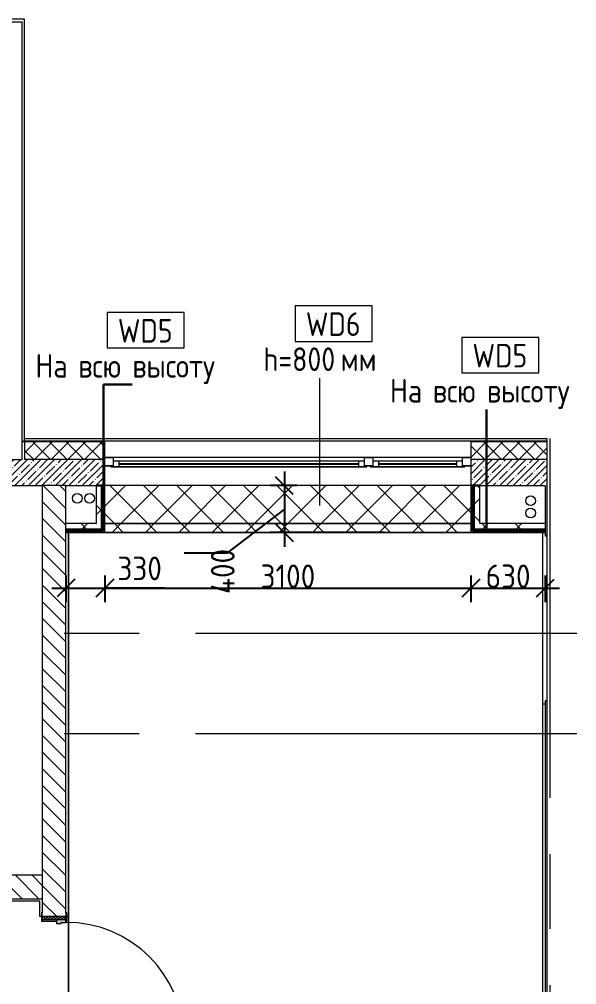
# Model space of a CAD drawing. Header units: millimetres. Extents: x -4029 to 232974, y -8553 to 104777.
# Drawn here: x 33815 to 38536, y 19172 to 27350 of the extents above; entities that cross this region are included whole.
import ezdxf

# ---------------------------------------------------------------- set-up
doc = ezdxf.new("R2010")
doc.units = ezdxf.units.MM
doc.linetypes.add('Осевая', pattern=[3175, 635, -476.25, 1587.5, -476.25])
for name, color, linetype, lineweight in [('5.1) Перегародка WD6', 6, 'Continuous', 9), ('5.2) Перег WD5', 3, 'Continuous', 30), ('A-AREA-BNDY', 7, 'Continuous', 9), ('A-DETL', 7, 'Continuous', 9), ('A-DETL-GENF', 7, 'Continuous', 9), ('A-GLAZ', 7, 'Continuous', 9), ('A-WALL', 7, 'Continuous', 9), ('A-WALL-1', 7, 'Continuous', 13), ('A-WALL-IDEN', 7, 'Continuous', 9), ('I-WALL', 7, 'Continuous', 9), ('Оси', 7, 'Continuous', 9), ('Оси-2', 7, 'Осевая', 9)]:
    doc.layers.add(name, color=color, linetype=linetype, lineweight=lineweight)
for name, color, linetype, lineweight, true_color in [('A-DOOR-1', 7, 'Continuous', 9, 0xaaaaaa), ('A-DOOR-2', 7, 'Continuous', 9, 0xe2e2e2), ('A-DOOR-FRAM-1', 7, 'Continuous', 9, 0xe2e2e2), ('A-DOOR-FRAM-2', 7, 'Continuous', 9, 0xaaaaaa), ('A-FLOR-1', 7, 'Continuous', 9, 0xaaaaaa), ('A-WALL-3', 7, 'Continuous', 9, 0xff80c0), ('I-WALL-2', 7, 'Continuous', 9, 0x008040)]:
    doc.layers.add(name, color=color, linetype=linetype, lineweight=lineweight, true_color=true_color)
doc.styles.add('GOST Common_1', font='', dxfattribs={"width": 0.9, "height": 200})
doc.styles.add('ISOCPEUR_1', font='isocpeur.ttf', dxfattribs={"width": 0.9, "height": 200})
doc.styles.get('GOST Common_1').set_extended_font_data('GOST Common')
doc.dimstyles.new('ISO-2_0_0_9К_Средний_округл2', dxfattribs={"dimscale": 304.8, "dimtxt": 199.196235, "dimasz": 0.492126, "dimexe": 0.393701, "dimexo": 0, "dimgap": 0, "dimtad": 1, "dimdec": 0, "dimrnd": 10, "dimzin": 0, "dimdsep": 46, "dimtxsty": 'ISOCPEUR_1', "dimblk1": 'OBLIQUE', "dimblk2": 'OBLIQUE', "dimsah": 1, "dimcen": 0.09, "dimdle": 0.393701, "dimazin": 0, "dimtfac": 1, "dimtdec": 4, "dimtix": 1, "dimtmove": 1, "dimatfit": 3, "dimfxl": 1, "dimtvp": 1, "dimtolj": 1, "dimtzin": 0, "dimarcsym": 2})
doc.dimstyles.new('ISO-2_0_0_9К_Средний_округл2_1', dxfattribs={"dimscale": 304.8, "dimtxt": 199.196235, "dimasz": 0.492126, "dimexe": 0.393701, "dimexo": 0, "dimgap": 0, "dimtad": 1, "dimdec": 0, "dimrnd": 10, "dimzin": 0, "dimdsep": 46, "dimtxsty": 'ISOCPEUR_1', "dimblk1": 'OBLIQUE', "dimblk2": 'OBLIQUE', "dimsah": 1, "dimcen": 0.09, "dimdle": 0.393701, "dimazin": 0, "dimtfac": 1, "dimtdec": 4, "dimtix": 1, "dimtmove": 0, "dimatfit": 3, "dimfxl": 1, "dimtvp": 1, "dimtolj": 1, "dimtzin": 0, "dimarcsym": 2})
pattern_1 = [(135, (0, 0), (-70.71068, -70.71068), [])]
pattern_2 = [(45, (0, 0), (-57.02463, 57.02463), []), (45, (57.025, 0), (-57.02463, 57.02463), [100.806, -20.161, 3.353, -16.808])]
pattern_3 = [(45, (0, 0), (-141.4214, 141.4214), []), (135, (0, 0), (-141.4214, -141.4214), [])]

# ---------------------------------------------------------------- blocks, each defined once
blk = doc.blocks.new('120_Окно_СКБ_2Ст - 120_Окно_СКБ_2Ст 3100х2500 _мал_створка слева_-V32-План монтажа стен и перегородок 1 этажа в осях 1-12')
at = {"layer": 'A-GLAZ'}
for p, q in [((-1550, -127), (-1550, -57)), ((-1550, -57), (-1480, -57)), ((1550, -57), (-1550, -57)), ((-1480, -57), (-1480, -127)), ((650, -127), (650, -57)), ((650, -57), (720, -57)), ((720, -57), (720, -127)), ((1480, -127), (1480, -57)), ((1480, -57), (1550, -57)), ((1550, -57), (1550, -127)), ((-1480, -127), (-1550, -127)), ((-1550, -127), (-1500, -127)), ((-1480, -127), (-1500, -127)), ((-1500, -127), (-1500, -137)), ((-1500, -137), (670, -137)), ((670, -137), (-1500, -137)), ((650, -87), (-1480, -87)), ((-1480, -87), (-1480, -127)), ((-1430, -137), (-1430, -87)), ((-1430, -107), (600, -107)), ((600, -117), (-1430, -117)), ((600, -137), (600, -87)), ((650, -127), (650, -87)), ((720, -127), (650, -127)), ((670, -127), (650, -127)), ((670, -127), (700, -127)), ((670, -137), (670, -127)), ((720, -127), (700, -127)), ((700, -127), (700, -137)), ((700, -137), (1500, -137)), ((1500, -137), (700, -137)), ((1480, -87), (720, -87)), ((720, -87), (720, -127)), ((770, -137), (770, -87)), ((770, -107), (1430, -107)), ((1430, -117), (770, -117)), ((1430, -137), (1430, -87)), ((1480, -127), (1480, -87)), ((1550, -127), (1480, -127)), ((1500, -127), (1480, -127)), ((1500, -127), (1550, -127)), ((1500, -137), (1500, -127))]:
    blk.add_line(p, q, dxfattribs=at)
blk = doc.blocks.new('110_Дверь_СКБ_1Ст_Внутренняя1 - Д-4к_п__1100x2100h_Артистические EI30-23988509-План монтажа стен и перегородок 1 этажа в осях 1-12')
at = {"layer": 'A-DOOR-1'}
h = blk.add_hatch(dxfattribs=at)
h.set_pattern_fill('FP_52', color=256, style=0, pattern_type=2)
h.set_pattern_definition([(135, (1751.41, 164.685), (-14.14214, -14.14214), []), (225, (1751.41, 164.685), (14.14214, -14.14214), [])])
h.paths.add_polyline_path([(562.5, 100), (537.5, 100), (537.5, -100), (562.5, -100)])
at = {"layer": 'A-DOOR-2'}
h = blk.add_hatch(color=256, dxfattribs=at)
h.paths.add_polyline_path([(537.5, 100), (512.5, 100), (512.5, 60), (502.5, 60), (502.5, 20), (537.5, 20)])
h.paths.add_polyline_path([(-477.5, 60), (-487.5, 60), (-487.5, 100), (-512.5, 100), (-512.5, 20), (-477.5, 20), (-477.5, 44)])
at = {"layer": 'A-DOOR-FRAM-1'}
for points in [[(512.5, 100), (512.5, 1100), (472.5, 1100), (472.5, 100)], [(-497.5, 108), (-567.5, 108), (-567.5, 100), (-497.5, 100)], [(592.5, 108), (522.5, 108), (522.5, 100), (592.5, 100)], [(-497.5, 20), (-512.5, 20), (-512.5, -100), (-497.5, -100), (-497.5, -72.6)], [(537.5, 20), (522.5, 20), (522.5, -100), (537.5, -100)], [(-497.5, -100), (-567.5, -100), (-567.5, -108), (-497.5, -108)], [(592.5, -108), (592.5, -100), (522.5, -100), (522.5, -108), (562.5, -108)]]:
    blk.add_hatch(color=256, dxfattribs=at).paths.add_polyline_path(points)
at = {"layer": 'A-DOOR-FRAM-2'}
h = blk.add_hatch(dxfattribs=at)
h.set_pattern_fill('FP_53', color=256, style=0, pattern_type=2)
h.set_pattern_definition([(45, (-371.384, 164.685), (-14.1421, 14.1421), []), (135, (-371.384, 164.685), (-14.1421, -14.1421), [])])
h.paths.add_polyline_path([(-512.5, -100), (-512.5, 100), (-537.5, 100), (-537.5, -100)])
at = {"layer": 'A-DOOR-1'}
for p, q in [((512.5, 1100), (472.5, 1100)), ((472.5, 1100), (472.5, 100)), ((512.5, 100), (512.5, 1100)), ((472.5, 100), (512.5, 100))]:
    blk.add_line(p, q, dxfattribs=at)
blk.add_arc((512.5, 100), 1000, 90, 180, dxfattribs=at)
at = {"layer": 'A-DOOR-FRAM-2'}
for p, q in [((-497.5, 108), (-567.5, 108)), ((-567.5, 108), (-567.5, 100)), ((-567.5, 100), (-497.5, 100)), ((-512.5, 100), (-537.5, 100)), ((-537.5, 100), (-537.5, -100)), ((-487.5, 100), (-512.5, 100)), ((-512.5, 100), (-512.5, 20)), ((-512.5, -100), (-512.5, 100)), ((-497.5, 100), (-512.5, 100)), ((-512.5, 100), (-512.5, 99)), ((-512.5, 99), (-497.5, 99)), ((-497.5, 100), (-497.5, 108)), ((-497.5, 99), (-497.5, 100)), ((-487.5, 60), (-487.5, 100)), ((512.5, 100), (512.5, 60)), ((537.5, 100), (512.5, 100)), ((592.5, 108), (522.5, 108)), ((522.5, 108), (522.5, 100)), ((537.5, 100), (522.5, 100)), ((522.5, 100), (522.5, 99)), ((522.5, 100), (592.5, 100)), ((522.5, 99), (537.5, 99)), ((537.5, 20), (537.5, 100)), ((562.5, 100), (537.5, 100)), ((537.5, 100), (537.5, -100)), ((537.5, 99), (537.5, 100)), ((562.5, -100), (562.5, 100)), ((592.5, 100), (592.5, 108)), ((-512.5, 20), (-477.5, 20)), ((-497.5, 20), (-512.5, 20)), ((-512.5, 20), (-512.5, -100)), ((-497.5, -100), (-497.5, 20)), ((-477.5, 60), (-487.5, 60)), ((-477.5, 20), (-477.5, 60)), ((512.5, 60), (502.5, 60)), ((502.5, 60), (502.5, 20)), ((502.5, 20), (537.5, 20)), ((537.5, 20), (522.5, 20)), ((522.5, 20), (522.5, -100)), ((537.5, -100), (537.5, 20)), ((-497.5, -100), (-567.5, -100)), ((-567.5, -100), (-567.5, -108)), ((-567.5, -108), (-497.5, -108)), ((-537.5, -100), (-512.5, -100)), ((-512.5, -100), (-497.5, -100)), ((-497.5, -108), (-497.5, -100)), ((522.5, -100), (537.5, -100)), ((592.5, -100), (522.5, -100)), ((522.5, -100), (522.5, -108)), ((522.5, -108), (592.5, -108)), ((537.5, -100), (562.5, -100)), ((592.5, -108), (592.5, -100))]:
    blk.add_line(p, q, dxfattribs=at)
blk = doc.blocks.new('Зашивка приборов отопления11 - Зашивка приборов отопления-33278624-План монтажа стен и перегородок 1 этажа в осях 1-12')
at = {"layer": 'A-WALL-3'}
h = blk.add_hatch(dxfattribs=at)
h.set_pattern_fill('FP_104', color=256, style=0, pattern_type=2)
h.set_pattern_definition(pattern_3)
h.paths.add_polyline_path([(35909.5, 23079), (37640, 23079), (37640, 23400), (34540, 23400), (34540, 23079), (35236.9, 23079)])
h = blk.add_hatch(dxfattribs=at)
h.set_pattern_fill('FP_104', color=256, style=0, pattern_type=2)
h.set_pattern_definition(pattern_3)
h.paths.add_polyline_path([(36918.5, 23004), (37640, 23004), (37640, 23079), (34540, 23079), (34540, 23004), (36582.2, 23004)])
for p, q in [((37640, 23400), (34540, 23400)), ((34540, 23079), (37640, 23079)), ((37640, 23079), (34540, 23079)), ((34540, 23004), (37640, 23004))]:
    blk.add_line(p, q, dxfattribs=at)
blk = doc.blocks.new('DET_L_Линия разрыва - М100-30654710-План монтажа стен и перегородок 1 этажа в осях 1-12')
at = {"layer": 'A-DETL-GENF'}
blk.add_line((24079.7, 0), (12339.9, 0), dxfattribs=at)
blk = doc.blocks.new('М_стена2 - Типоразмер-30678229-План монтажа стен и перегородок 1 этажа в осях 1-12')
at = {"layer": 'A-WALL-IDEN'}
for p, q in [((3.258, 1.523), (-3.273, 1.523)), ((-3.273, 1.523), (-3.273, -1.477)), ((3.258, -1.477), (3.258, 1.523)), ((-3.273, -1.477), (3.258, -1.477))]:
    blk.add_line(p, q, dxfattribs=at)
blk = doc.blocks.new('_Oblique')
at = {"color": 0, "linetype": 'ByBlock', "lineweight": -2}
blk.add_line((-0.5, -0.5), (0.5, 0.5), dxfattribs=at)
blk = doc.blocks.new('DIMBLOCK46-План монтажа стен и перегородок 1 этажа в осях 1-12')
at = {"layer": '5.2) Перег WD5', "color": 0, "lineweight": -2, "transparency": 16777216}
for p, q in [((34210, 22637.6), (34210, 22411.5)), ((34540, 22637.6), (34540, 22411.5)), ((34090, 22531.5), (34660, 22531.5)), ((35044.4, 22531.5), (34540, 22531.5))]:
    blk.add_line(p, q, dxfattribs=at)
at = {"layer": 'Defpoints', "color": 0, "transparency": 16777216}
for p in [(34210, 22637.6), (34540, 22637.6), (34540, 22531.5)]:
    blk.add_point(p, dxfattribs=at)
at = {"layer": '5.2) Перег WD5', "color": 0, "lineweight": -2, "transparency": 16777216, "xscale": 150, "yscale": 150, "zscale": 150, "rotation": 180}
blk.add_blockref('_Oblique', (34210, 22531.5), dxfattribs=at)
at = {"layer": '5.2) Перег WD5', "color": 0, "lineweight": -2, "transparency": 16777216, "xscale": 150, "yscale": 150, "zscale": 150}
blk.add_blockref('_Oblique', (34540, 22531.5), dxfattribs=at)
at = {"layer": '5.2) Перег WD5', "color": 0, "transparency": 16777216, "insert": (34645.9, 22798.2), "char_height": 200, "width": 455.087, "attachment_point": 1, "line_spacing_factor": 1.149209, "style": 'ISOCPEUR_1'}
blk.add_mtext('\\A1;330', dxfattribs=at)
blk = doc.blocks.new('DIMBLOCK47-План монтажа стен и перегородок 1 этажа в осях 1-12')
at = {"layer": '5.1) Перегародка WD6', "color": 0, "lineweight": -2, "transparency": 16777216}
for p, q in [((34540, 22637.6), (34540, 22411.5)), ((37640, 22637.6), (37640, 22411.5)), ((34420, 22531.5), (37760, 22531.5))]:
    blk.add_line(p, q, dxfattribs=at)
at = {"layer": 'Defpoints', "color": 0, "transparency": 16777216}
for p in [(34540, 22637.6), (37640, 22637.6), (37640, 22531.5)]:
    blk.add_point(p, dxfattribs=at)
at = {"layer": '5.1) Перегародка WD6', "color": 0, "lineweight": -2, "transparency": 16777216, "xscale": 150, "yscale": 150, "zscale": 150, "rotation": 180}
blk.add_blockref('_Oblique', (34540, 22531.5), dxfattribs=at)
at = {"layer": '5.1) Перегародка WD6', "color": 0, "lineweight": -2, "transparency": 16777216, "xscale": 150, "yscale": 150, "zscale": 150}
blk.add_blockref('_Oblique', (37640, 22531.5), dxfattribs=at)
at = {"layer": '5.1) Перегародка WD6', "color": 0, "transparency": 16777216, "insert": (36090, 22631.5), "char_height": 200, "width": 565.411, "attachment_point": 5, "style": 'ISOCPEUR_1'}
blk.add_mtext('\\A1;3100', dxfattribs=at)
blk = doc.blocks.new('DIMBLOCK48-План монтажа стен и перегородок 1 этажа в осях 1-12')
at = {"layer": '5.2) Перег WD5', "color": 0, "lineweight": -2, "transparency": 16777216}
for p, q in [((37640, 22637.6), (37640, 22411.5)), ((38270, 22637.6), (38270, 22411.5)), ((37520, 22531.5), (38390, 22531.5))]:
    blk.add_line(p, q, dxfattribs=at)
at = {"layer": 'Defpoints', "color": 0, "transparency": 16777216}
for p in [(37640, 22637.6), (38270, 22637.6), (38270, 22531.5)]:
    blk.add_point(p, dxfattribs=at)
at = {"layer": '5.2) Перег WD5', "color": 0, "lineweight": -2, "transparency": 16777216, "xscale": 150, "yscale": 150, "zscale": 150, "rotation": 180}
blk.add_blockref('_Oblique', (37640, 22531.5), dxfattribs=at)
at = {"layer": '5.2) Перег WD5', "color": 0, "lineweight": -2, "transparency": 16777216, "xscale": 150, "yscale": 150, "zscale": 150}
blk.add_blockref('_Oblique', (38270, 22531.5), dxfattribs=at)
at = {"layer": '5.2) Перег WD5', "color": 0, "transparency": 16777216, "insert": (37955, 22631.5), "char_height": 200, "width": 455.087, "attachment_point": 5, "style": 'ISOCPEUR_1'}
blk.add_mtext('\\A1;630', dxfattribs=at)
blk = doc.blocks.new('DIMBLOCK52-План монтажа стен и перегородок 1 этажа в осях 1-12')
at = {"layer": '5.1) Перегародка WD6', "color": 0, "lineweight": -2, "transparency": 16777216}
for p, q in [((36060.2, 23520), (36060.2, 22882)), ((36166.3, 23400), (35940.2, 23400)), ((36060.2, 23201), (35571.9, 22826.5)), ((36907, 23002), (35940.2, 23002)), ((35571.9, 22826.5), (35211.9, 22826.5))]:
    blk.add_line(p, q, dxfattribs=at)
at = {"layer": 'Defpoints', "color": 0, "transparency": 16777216}
for p in [(36166.3, 23400), (36060.2, 23002), (36907, 23002)]:
    blk.add_point(p, dxfattribs=at)
at = {"layer": '5.1) Перегародка WD6', "color": 0, "lineweight": -2, "transparency": 16777216, "xscale": 150, "yscale": 150, "zscale": 150}
for p, rotation in [((36060.2, 23400), 90), ((36060.2, 23002), 270)]:
    blk.add_blockref('_Oblique', p, dxfattribs=dict(at, rotation=rotation))
at = {"layer": '5.1) Перегародка WD6', "color": 0, "transparency": 16777216, "insert": (35438.5, 22481.7), "char_height": 200, "width": 478.071, "attachment_point": 1, "rotation": 90, "line_spacing_factor": 1.149209, "style": 'ISOCPEUR_1'}
blk.add_mtext('\\A1;400', dxfattribs=at)

msp = doc.modelspace()

# ---------------------------------------------------------------- hatches: boundary and pattern name
at = {"layer": 'A-WALL'}
h = msp.add_hatch(dxfattribs=at)
h.set_pattern_fill('FP_6', color=256, style=0, pattern_type=2)
h.set_pattern_definition([(45, (0, 0), (-70.71068, 70.71068), []), (135, (0, 0), (-70.71068, -70.71068), [])])
h.paths.add_polyline_path([(34540, 23620), (34540, 23769.7217), (33860, 23769.7217), (33860, 23620), (34039.5301, 23620)])
h.paths.add_polyline_path([(38270, 23620), (38282.6518, 23620), (38282.6518, 23769.7217), (37640, 23769.7217), (37640, 23620), (37927.4473, 23620)])
at = {"layer": 'I-WALL'}
h = msp.add_hatch(dxfattribs=at)
h.set_pattern_fill('FP_1', color=256, style=0, pattern_type=2)
h.set_pattern_definition(pattern_2)
h.paths.add_polyline_path([(33860, 23400), (34540, 23400), (34540, 23620), (33610, 23619.7217), (33610, 23400), (33840, 23400)])
h.paths.add_polyline_path([(38270, 23400), (38282.6518, 23400), (38282.6518, 23620), (37640, 23619.7217), (37640, 23400), (37927.4473, 23400)])
h = msp.add_hatch(dxfattribs=at)
h.set_pattern_fill('FP_18', color=256, style=0, pattern_type=2)
h.set_pattern_definition(pattern_1)
h.paths.add_polyline_path([(34210, 17850.0001), (34210, 18650.0001), (34010, 18650.0001), (34010, 17850.0001), (34130, 17850.0001)])
h.paths.add_polyline_path([(34010, 19750.0001), (34210, 19750.0001), (34210, 23400), (34010, 23400), (34010, 19775.6001)])
h = msp.add_hatch(dxfattribs=at)
h.set_pattern_fill('FP_1', color=256, style=0, pattern_type=2)
h.set_pattern_definition(pattern_2)
h.paths.add_polyline_path([(38282.6518, 15200), (38282.6518, 21575.2782), (38270, 21575.2782), (38270, 15200)])
h.paths.add_polyline_path([(38270, 22975.2782), (38282.6518, 22975.2782), (38282.6518, 23400), (38270, 23400), (38270, 23004)])
h = msp.add_hatch(dxfattribs=at)
h.set_pattern_fill('FP_18', color=256, style=0, pattern_type=2)
h.set_pattern_definition(pattern_1)
h.paths.add_polyline_path([(33390, 19900), (34010, 19900), (34010, 20100), (28760, 20100), (28760, 19900), (33218.978, 19900)])
at = {"layer": 'I-WALL-2'}
h = msp.add_hatch(dxfattribs=at)
h.set_pattern_fill('FP_104', color=256, style=0, pattern_type=2)
h.set_pattern_definition(pattern_3)
h.paths.add_polyline_path([(34515, 23079), (34515, 23400), (34465, 23400), (34465, 23079)])
h = msp.add_hatch(dxfattribs=at)
h.set_pattern_fill('FP_104', color=256, style=0, pattern_type=2)
h.set_pattern_definition(pattern_3)
h.paths.add_polyline_path([(34527.5, 23029), (34527.5, 23400), (34515, 23400), (34515, 23029)])
h = msp.add_hatch(dxfattribs=at)
h.set_pattern_fill('FP_104', color=256, style=0, pattern_type=2)
h.set_pattern_definition(pattern_3)
h.paths.add_polyline_path([(34527.5, 23016.5), (34540, 23016.5), (34540, 23400), (34527.5, 23400), (34527.5, 23029)])
h = msp.add_hatch(dxfattribs=at)
h.set_pattern_fill('FP_104', color=256, style=0, pattern_type=2)
h.set_pattern_definition(pattern_3)
h.paths.add_polyline_path([(37652.5, 23004), (37652.5, 23400), (37640, 23400), (37640, 23004)])
h = msp.add_hatch(dxfattribs=at)
h.set_pattern_fill('FP_104', color=256, style=0, pattern_type=2)
h.set_pattern_definition(pattern_3)
h.paths.add_polyline_path([(37665, 23016.5), (37665, 23400), (37652.5, 23400), (37652.5, 23016.5)])
h = msp.add_hatch(dxfattribs=at)
h.set_pattern_fill('FP_104', color=256, style=0, pattern_type=2)
h.set_pattern_definition(pattern_3)
h.paths.add_polyline_path([(37665, 23029), (37715, 23029), (37715, 23400), (37665, 23400), (37665, 23079)])
h = msp.add_hatch(dxfattribs=at)
h.set_pattern_fill('FP_104', color=256, style=0, pattern_type=2)
h.set_pattern_definition(pattern_3)
h.paths.add_polyline_path([(34465, 23029), (34515, 23029), (34515, 23079), (34210, 23079), (34210, 23029), (34230, 23029)])
h = msp.add_hatch(dxfattribs=at)
h.set_pattern_fill('FP_104', color=256, style=0, pattern_type=2)
h.set_pattern_definition(pattern_3)
h.paths.add_polyline_path([(38270, 23029), (38270, 23079), (37715, 23079), (37715, 23029), (38250, 23029)])
h = msp.add_hatch(dxfattribs=at)
h.set_pattern_fill('FP_104', color=256, style=0, pattern_type=2)
h.set_pattern_definition(pattern_3)
h.paths.add_polyline_path([(34527.5, 23016.5), (34527.5, 23029), (34210, 23029), (34210, 23016.5), (34515, 23016.5)])
h = msp.add_hatch(dxfattribs=at)
h.set_pattern_fill('FP_104', color=256, style=0, pattern_type=2)
h.set_pattern_definition(pattern_3)
h.paths.add_polyline_path([(34515, 23004), (34540, 23004), (34540, 23016.5), (34210, 23016.5), (34210, 23004), (34465, 23004)])
h = msp.add_hatch(dxfattribs=at)
h.set_pattern_fill('FP_104', color=256, style=0, pattern_type=2)
h.set_pattern_definition(pattern_3)
h.paths.add_polyline_path([(37715, 23004), (38270, 23004), (38270, 23016.5), (37652.5, 23016.5), (37652.5, 23004), (37665.8423, 23004)])
h = msp.add_hatch(dxfattribs=at)
h.set_pattern_fill('FP_104', color=256, style=0, pattern_type=2)
h.set_pattern_definition(pattern_3)
h.paths.add_polyline_path([(37715, 23016.5), (38270, 23016.5), (38270, 23029), (37665, 23029), (37665.4211, 23016.5)])

# ---------------------------------------------------------------- linework, layer by layer
at = {"layer": '5.1) Перегародка WD6', "color": 18, "true_color": 0x000000}
msp.add_line((36361.7826, 23230.9327), (36361.7826, 24310.8514), dxfattribs=at)
at = {"layer": '5.2) Перег WD5', "color": 18, "true_color": 0x000000}
for p, q in [((34529.3426, 24254.9741), (34769.6993, 24254.9741)), ((34529.3426, 23285.4116), (34529.3426, 24254.9741)), ((37773.0455, 23041.5), (37773.0455, 24043.9617))]:
    msp.add_line(p, q, dxfattribs=at)
at = {"layer": '5.2) Перег WD5'}
for p, q in [((34540, 23400), (34465, 23400)), ((34515, 23029), (34515, 23400)), ((34527.5, 23016.5), (34527.5, 23400)), ((37715, 23400), (37640, 23400)), ((37652.5, 23016.5), (37652.5, 23400)), ((37665, 23029), (37665, 23400)), ((34515, 23029), (34210, 23029)), ((34527.5, 23016.5), (34210, 23016.5)), ((38270, 23016.5), (37652.5, 23016.5)), ((38270, 23029), (37665, 23029))]:
    msp.add_line(p, q, dxfattribs=at)
at = {"layer": 'A-AREA-BNDY', "flags": 128}
msp.add_lwpolyline([(28061, 10879.5), (28040, 10879.5), (28040, 7921), (30210, 7921), (30210, 7883), (32710, 7883), (32710, 7921), (38519, 7921), (38519, 10679), (37969, 10679), (37969, 11221), (38249, 11221), (38249, 23003), (37619.5, 23003), (37476.9904, 23003), (36990, 23003), (36990, 23004), (35190, 23004), (35190, 23003), (34703.0096, 23003), (34560.5, 23003), (34231, 23003), (34231, 13759), (28061, 13759)], close=True, dxfattribs=at)
at = {"layer": 'A-DETL'}
for centre in [(34306.3359, 23292.1012), (34410.163, 23292.366), (38145.2216, 23271.8249), (38145.4864, 23167.9978)]:
    msp.add_circle(centre, 41, dxfattribs=at)
at = {"layer": 'A-FLOR-1'}
for p, q in [((34230, 23004), (34230, 18740.0001)), ((38250, 13475), (38250, 21550.2782)), ((38250, 21550.2782), (38270, 21550.2782)), ((33990, 19880), (30669.9281, 19880)), ((33990, 19750.0001), (33990, 19880)), ((34002, 19750.0001), (33990, 19750.0001)), ((34230, 19750.0001), (34218, 19750.0001))]:
    msp.add_line(p, q, dxfattribs=at)
at = {"layer": 'A-WALL'}
for p, q in [((33860, 27350), (31910, 27350)), ((33860, 23777.7217), (33860, 27350)), ((33859.8675, 23799.7217), (38282.6518, 23799.7217)), ((33860, 23777.7217), (38282.6518, 23777.7217)), ((34540, 23620), (34540, 23777.7217)), ((37640, 23777.7217), (37640, 23620))]:
    msp.add_line(p, q, dxfattribs=at)
at = {"layer": 'A-WALL-1'}
for p, q in [((31910, 27330), (33840, 27330)), ((33840, 23620), (33840, 27330)), ((34540, 23772.7217), (33840, 23772.7217)), ((34540, 23769.7217), (33840, 23769.7217)), ((33860, 23777.7217), (33860, 23772.7217)), ((33860, 23769.7217), (33860, 23620)), ((38282.6518, 23772.7217), (37640, 23772.7217)), ((38282.6518, 23769.7217), (37640, 23769.7217)), ((33610, 23620), (33840, 23620)), ((34540, 23620), (33860, 23620)), ((38282.6518, 23620), (37640, 23620)), ((34210, 23400), (34010, 23400))]:
    msp.add_line(p, q, dxfattribs=at)
at = {"layer": 'I-WALL'}
for p, q in [((33610, 23400), (34010, 23400)), ((34010, 23400), (34010, 19780.0001)), ((34210, 23400), (34465, 23400)), ((34210, 19780.0001), (34210, 23400)), ((37640, 23400), (34540, 23400)), ((37715, 23400), (38270, 23400)), ((38270, 23400), (38270, 22975.2782)), ((38270, 22975.2782), (38282.6518, 22975.2782)), ((38282.6518, 21575.2782), (38270, 21575.2782)), ((38270, 21575.2782), (38270, 13580)), ((34010, 20100), (33610, 20100)), ((28760, 19900), (34010, 19900))]:
    msp.add_line(p, q, dxfattribs=at)
at = {"layer": 'I-WALL-2'}
for p, q in [((34540, 23004), (34540, 23620)), ((37640, 23620), (37640, 23004)), ((34465, 23400), (34465, 23079)), ((37715, 23079), (37715, 23400)), ((34465, 23079), (34210, 23079)), ((38270, 23079), (37715, 23079)), ((34210, 23004), (34540, 23004)), ((37640, 23004), (38270, 23004))]:
    msp.add_line(p, q, dxfattribs=at)
at = {"layer": 'Оси'}
for p, q in [((38310, 21299.7217), (38310, 23799.7217)), ((36035.9723, 22150.0001), (38535.9723, 22150.0001)), ((36035.9723, 21300.0001), (38535.9723, 21300.0001))]:
    msp.add_line(p, q, dxfattribs=at)
at = {"layer": 'Оси-2'}
for p, q in [((-728.7494, 22150.0001), (36035.9723, 22150.0001)), ((-728.7494, 21300.0001), (36035.9723, 21300.0001)), ((38310, 593.7414), (38310, 21299.7217))]:
    msp.add_line(p, q, dxfattribs=at)

# ---------------------------------------------------------------- block references
at = {"layer": '5.1) Перегародка WD6', "color": 18, "true_color": 0x000000, "xscale": 99.99999999999993, "yscale": 99.99999999999993, "zscale": 99.99999999999993}
msp.add_blockref('М_стена2 - Типоразмер-30678229-План монтажа стен и перегородок 1 этажа в осях 1-12', (36478.3906, 24769.2989), dxfattribs=at)
at = {"layer": '5.1) Перегародка WD6', "color": 18, "true_color": 0x000000}
msp.add_blockref('Зашивка приборов отопления11 - Зашивка приборов отопления-33278624-План монтажа стен и перегородок 1 этажа в осях 1-12', (0, 0), dxfattribs=at)
at = {"layer": '5.2) Перег WD5', "color": 18, "true_color": 0x000000, "xscale": 99.99999999999993, "yscale": 99.99999999999993, "zscale": 99.99999999999993}
for p in [(34886.3073, 24713.4216), (37889.6535, 24502.4092)]:
    msp.add_blockref('М_стена2 - Типоразмер-30678229-План монтажа стен и перегородок 1 этажа в осях 1-12', p, dxfattribs=at)
at = {"layer": 'A-DETL-GENF', "rotation": 90.00000000000031}
msp.add_blockref('DET_L_Линия разрыва - М100-30654710-План монтажа стен и перегородок 1 этажа в осях 1-12', (38282.6518, -280), dxfattribs=at)
at = {"layer": 'A-DOOR-1', "rotation": 269.9999999999999}
msp.add_blockref('110_Дверь_СКБ_1Ст_Внутренняя1 - Д-4к_п__1100x2100h_Артистические EI30-23988509-План монтажа стен и перегородок 1 этажа в осях 1-12', (34110, 19212.5001), dxfattribs=at)
at = {"layer": 'A-GLAZ'}
msp.add_blockref('120_Окно_СКБ_2Ст - 120_Окно_СКБ_2Ст 3100х2500 _мал_створка слева_-V32-План монтажа стен и перегородок 1 этажа в осях 1-12', (36090, 23694.7217), dxfattribs=at)

# ---------------------------------------------------------------- texts
at = {"layer": '5.1) Перегародка WD6', "color": 18, "true_color": 0x000000, "char_height": 200, "attachment_point": 1, "style": 'GOST Common_1'}
for s, insert, width in [('WD6', (36241.901, 24867.3259), 584.430187), ('h=800', (35882.5326, 24570.4243), 793.670625), ('\\fGOST Common|b0|i0|c204|p34|;\\W.9; ', (34248.8056, 24514.547), 79.367062), ('\\fGOST Common|b0|i0|c204|p34|;\\W.9; ', (34707.1962, 24514.547), 79.367062), ('мм', (36537.3763, 24570.4243), 360.759375), ('\\fGOST Common|b0|i0|c204|p34|;\\W.9; ', (37252.1518, 24303.5346), 79.367062), ('\\fGOST Common|b0|i0|c204|p34|;\\W.9; ', (37710.5424, 24303.5346), 79.367062)]:
    msp.add_mtext(s, dxfattribs=dict(at, insert=insert, width=width))
at = {"layer": '5.2) Перег WD5', "color": 18, "true_color": 0x000000, "char_height": 200, "attachment_point": 1, "style": 'GOST Common_1'}
for s, insert, width in [('WD5', (34649.8178, 24811.4486), 584.430187), ('WD5', (37653.164, 24600.4362), 584.430187), ('На', (33951.1493, 24514.547), 360.759375), ('всю', (34314.2899, 24514.547), 476.202375), ('высоту', (34772.6806, 24514.547), 981.2655), ('На', (36954.4955, 24303.5346), 360.759375), ('всю', (37317.6362, 24303.5346), 476.202375), ('высоту', (37776.0268, 24303.5346), 981.2655)]:
    msp.add_mtext(s, dxfattribs=dict(at, insert=insert, width=width))

# ---------------------------------------------------------------- dimensions: what is measured, and where the dimension line sits
at = {"layer": '5.1) Перегародка WD6', "color": 18, "true_color": 0x000000}
dim = msp.add_linear_dim(base=(36060.2468, 23002), p1=(36166.3129, 23400), p2=(36907, 23002), angle=90, dimstyle='ISO-2_0_0_9К_Средний_округл2', override={"dimpost": '<>', "dimfxl": 840.845656}, dxfattribs=at)
dim.commit()
dim.dimension.update_dxf_attribs({"geometry": 'DIMBLOCK52-План монтажа стен и перегородок 1 этажа в осях 1-12', "text_midpoint": (35571.8598, 22826.454), "dimtype": 160, "text_rotation": 90})
dim = msp.add_linear_dim(base=(37640, 22531.5307), p1=(34540, 22637.5967), p2=(37640, 22637.5967), dimstyle='ISO-2_0_0_9К_Средний_округл2_1', override={"dimpost": '<>', "dimfxl": 3100}, dxfattribs=at)
dim.commit()
dim.dimension.update_dxf_attribs({"geometry": 'DIMBLOCK47-План монтажа стен и перегородок 1 этажа в осях 1-12', "text_midpoint": (36090, 22631.5307)})
at = {"layer": '5.2) Перег WD5', "color": 18, "true_color": 0x000000}
dim = msp.add_linear_dim(base=(34540, 22531.5307), p1=(34210, 22637.5967), p2=(34540, 22637.5967), dimstyle='ISO-2_0_0_9К_Средний_округл2', override={"dimpost": '<>', "dimfxl": 330}, dxfattribs=at)
dim.commit()
dim.dimension.update_dxf_attribs({"geometry": 'DIMBLOCK46-План монтажа стен и перегородок 1 этажа в осях 1-12', "text_midpoint": (34873.446, 22659.4885), "dimtype": 160})
dim = msp.add_linear_dim(base=(38270, 22531.5307), p1=(37640, 22637.5967), p2=(38270, 22637.5967), dimstyle='ISO-2_0_0_9К_Средний_округл2_1', override={"dimpost": '<>', "dimfxl": 630}, dxfattribs=at)
dim.commit()
dim.dimension.update_dxf_attribs({"geometry": 'DIMBLOCK48-План монтажа стен и перегородок 1 этажа в осях 1-12', "text_midpoint": (37955, 22631.5307)})

doc.saveas('drawing.dxf')
